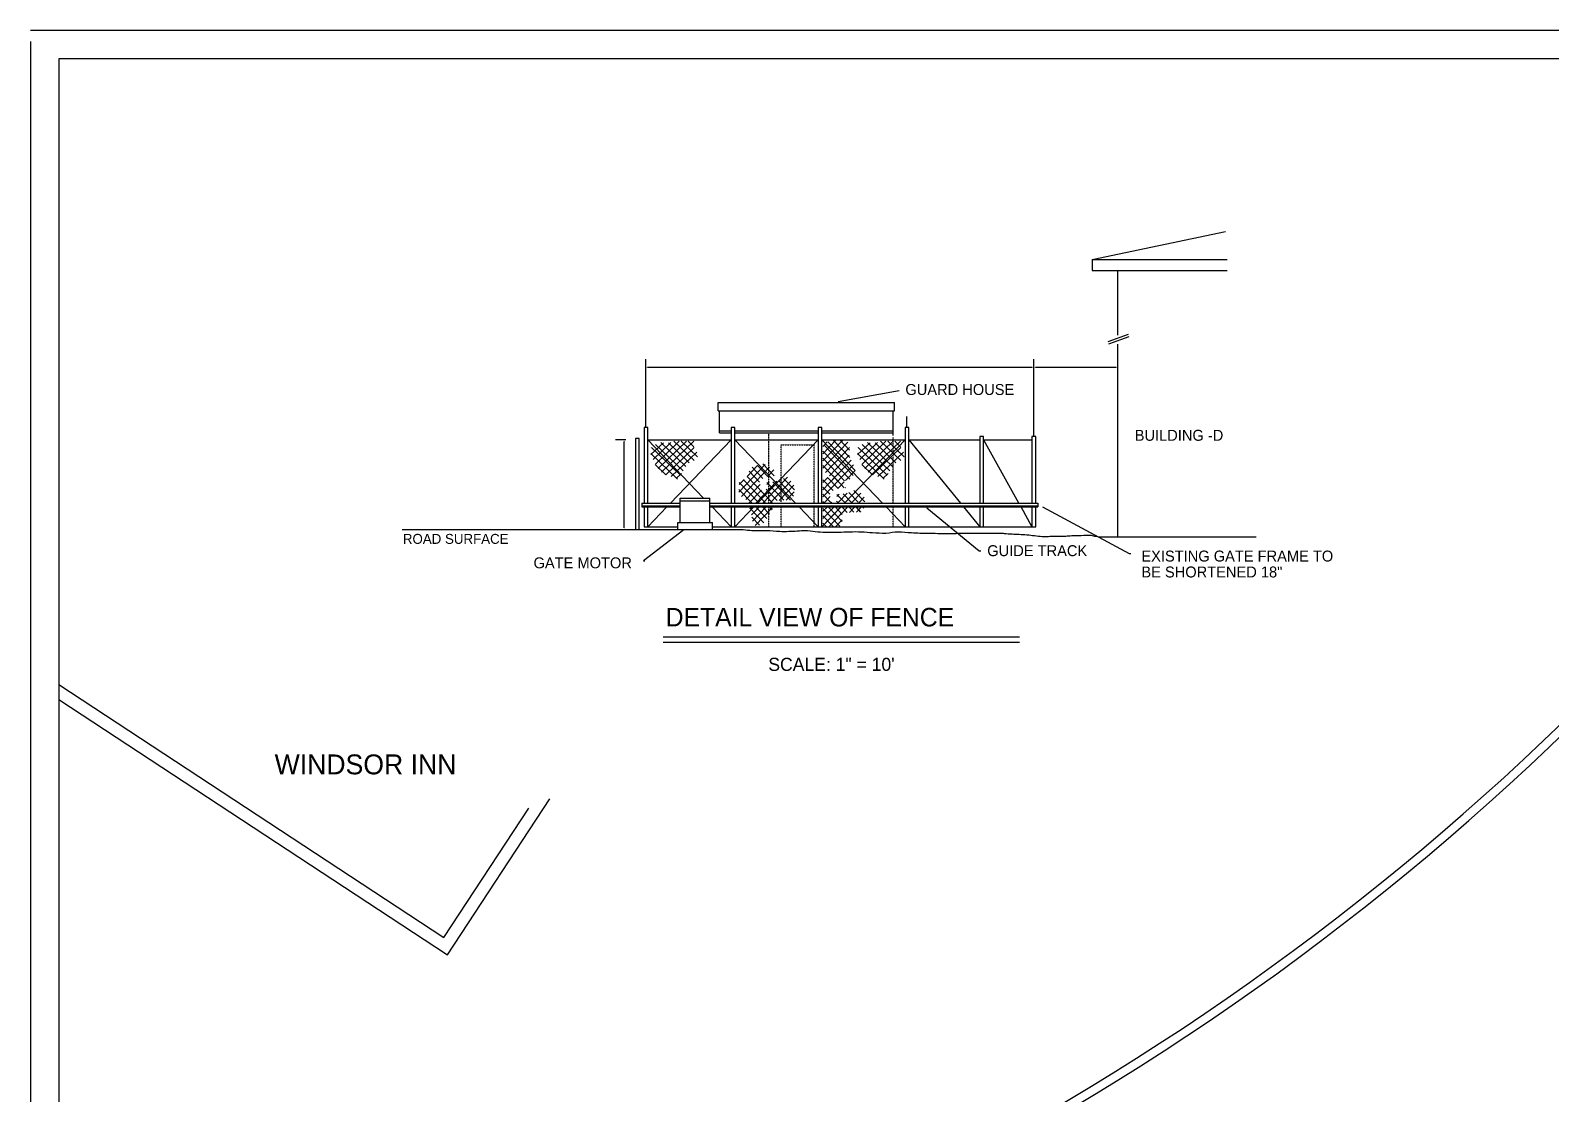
# Model space of a CAD drawing. Header units: inches. Extents: x -46627 to 16189, y -40789 to 47130.
# Drawn here: x 10068 to 11536, y 34285 to 35312 of the extents above; entities that cross this region are included whole.
import ezdxf
from ezdxf.enums import TextEntityAlignment as Align

# ---------------------------------------------------------------- set-up
doc = ezdxf.new("R2010")
doc.units = ezdxf.units.IN
doc.header["$MEASUREMENT"] = 0
doc.linetypes.add('HIDDEN', pattern=[0.375, 0.25, -0.125])
doc.layers.get('DEFPOINTS').update_dxf_attribs({"linetype": 'CONTINUOUS'})
for name, color, linetype in [('4', 7, 'CONTINUOUS'), ('42', 7, 'CONTINUOUS'), ('55', 7, 'CONTINUOUS'), ('6', 7, 'CONTINUOUS')]:
    doc.layers.add(name, color=color, linetype=linetype)
doc.styles.add('txt', font='TXT', dxfattribs={"height": 0.2})
doc.dimstyles.new('MSADIM', dxfattribs={"dimtxt": 1.5, "dimasz": 1.5, "dimexe": 0.75, "dimexo": 0.75, "dimgap": 0.75, "dimtad": 0, "dimdec": 3, "dimzin": 2, "dimdsep": 46, "dimtxsty": 'txt', "dimcen": 0.75, "dimse1": 1, "dimse2": 1, "dimadec": 0, "dimazin": 0, "dimtfac": 1, "dimtdec": 3, "dimtofl": 0, "dimtmove": 0, "dimatfit": 3, "dimfxl": 1, "dimtvp": 0.75, "dimtolj": 1, "dimtzin": 2, "dimarcsym": 0})

# ---------------------------------------------------------------- blocks, each defined once
blk = doc.blocks.new('*D218')
at = {"layer": '6', "color": 0, "linetype": 'Continuous', "lineweight": -2, "transparency": 16777216}
blk.add_line((10663.7116, 34986.7902), (11035.1116, 34986.7902), dxfattribs=at)
at = {"layer": '6', "color": 0, "linetype": 'Continuous', "transparency": 16777216}
for points in [[(10663.7116, 34986.5402), (10663.7116, 34987.0402), (10662.2116, 34986.7902)], [(11035.1116, 34986.5402), (11035.1116, 34987.0402), (11036.6116, 34986.7902)]]:
    blk.add_solid(points, dxfattribs=at)
at = {"layer": 'DEFPOINTS', "color": 0, "linetype": 'Continuous', "transparency": 16777216}
for p in [(10662.2116, 34994.3454), (11036.6116, 34994.3454), (11036.6116, 34986.7902)]:
    blk.add_point(p, dxfattribs=at)
at = {"layer": '6', "color": 0, "linetype": 'Continuous', "transparency": 16777216, "insert": (10849.411, 34986.6402), "char_height": 0.2, "attachment_point": 5, "rotation": 180, "style": 'txt'}
blk.add_mtext('\\A1;374.400', dxfattribs=at)
blk = doc.blocks.new('*D319')
at = {"layer": '6', "color": 0, "linetype": 'Continuous', "lineweight": -2, "transparency": 16777216}
blk.add_line((11038.1116, 34986.7902), (11115.9556, 34986.7902), dxfattribs=at)
at = {"layer": '6', "color": 0, "linetype": 'Continuous', "transparency": 16777216}
for points in [[(11038.1116, 34986.5402), (11038.1116, 34987.0402), (11036.6116, 34986.7902)], [(11115.9556, 34986.5402), (11115.9556, 34987.0402), (11117.4556, 34986.7902)]]:
    blk.add_solid(points, dxfattribs=at)
at = {"layer": 'DEFPOINTS', "color": 0, "linetype": 'Continuous', "transparency": 16777216}
for p in [(11036.6116, 34994.3454), (11117.4556, 34994.3454), (11117.4556, 34986.7902)]:
    blk.add_point(p, dxfattribs=at)
at = {"layer": '6', "color": 0, "linetype": 'Continuous', "transparency": 16777216, "insert": (11077.0342, 34986.6402), "char_height": 0.2, "attachment_point": 5, "rotation": 180, "style": 'txt'}
blk.add_mtext('\\A1;80.844', dxfattribs=at)
blk = doc.blocks.new('*D420')
at = {"layer": '6', "color": 0, "linetype": 'Continuous', "lineweight": -2, "transparency": 16777216}
blk.add_line((10641.4168, 34831.7334), (10641.4168, 34915.1334), dxfattribs=at)
at = {"layer": '6', "color": 0, "linetype": 'Continuous', "transparency": 16777216}
for points in [[(10641.6668, 34915.1334), (10641.1668, 34915.1334), (10641.4168, 34916.6334)], [(10641.6668, 34831.7334), (10641.1668, 34831.7334), (10641.4168, 34830.2334)]]:
    blk.add_solid(points, dxfattribs=at)
at = {"layer": 'DEFPOINTS', "color": 0, "linetype": 'Continuous', "transparency": 16777216}
for p in [(10632.7456, 34916.6334), (10641.4168, 34916.6334), (10632.7456, 34830.2334)]:
    blk.add_point(p, dxfattribs=at)
at = {"layer": '6', "color": 0, "linetype": 'Continuous', "transparency": 16777216, "insert": (10641.5668, 34873.4334), "char_height": 0.2, "attachment_point": 5, "rotation": 270, "style": 'txt'}
blk.add_mtext('\\A1;86.400', dxfattribs=at)

msp = doc.modelspace()

# ---------------------------------------------------------------- linework, layer by layer
at = {"layer": '4', "color": 1, "linetype": 'Continuous', "extrusion": (6.77217e-06, 8.19317e-06, 1)}
for radius in [2562.9895, 2571.3895]:
    msp.add_arc((9763.4132, 36484.7014, 0.3478), radius, 289.3699838, 327.1169171, dxfattribs=at)
at = {"layer": '42', "color": 7, "linetype": 'Continuous', "elevation": -0.006}
for points in [[(10095.5392, 34680.4158), (10467.3604, 34436.523), (10549.2652, 34561.389)], [(10095.5392, 34666.065), (10470.8128, 34419.9078), (10569.4552, 34570.2906)]]:
    msp.add_lwpolyline(points, dxfattribs=at)
at = {"layer": '55', "color": 7, "linetype": 'Continuous', "elevation": -0.0084}
for points in [[(10068.2344, 35300.769), (10068.2344, 33275.4438), (12541.3828, 33275.4438), (12541.3828, 35311.521), (10068.2344, 35311.521)], [(10095.5392, 35284.2162), (10095.5392, 33302.7486), (12514.078, 33302.7486), (12514.078, 35284.2162), (10095.5392, 35284.2162)]]:
    msp.add_lwpolyline(points, dxfattribs=at)
at = {"layer": '6', "color": 7, "linetype": 'Continuous'}
for p, q in [((11092.8508, 35090.4582, -0.0084), (11221.7536, 35117.607, -0.0084)), ((11092.8508, 35090.4582, -0.0084), (11223.2104, 35090.4582, -0.0084)), ((11092.8508, 35090.4582, -0.0084), (11092.8508, 35079.8922, -0.0084)), ((11092.8508, 35079.8922, -0.0084), (11223.2104, 35079.8922, -0.0084)), ((11117.4556, 35079.8922, -0.0084), (11117.4556, 35017.5018, -0.0084)), ((11108.2552, 35011.4898, -0.0084), (11127.9196, 35018.595, -0.0084)), ((11109.0532, 35009.1726, -0.0084), (11128.7176, 35016.2778, -0.0084)), ((11117.4556, 35008.7574, -0.0084), (11117.4556, 34822.9002, -0.0084)), ((10662.2116, 34928.6334, -0.0084), (10662.2116, 34994.3454, -0.0084)), ((11036.6116, 34919.9574, -0.0084), (11036.6116, 34994.3454, -0.0084)), ((10731.844, 34952.6334, -0.0084), (10902.3172, 34952.6334, -0.0084)), ((10731.844, 34944.645, -0.0084), (10731.844, 34952.6334, -0.0084)), ((10731.844, 34944.645, -0.0084), (10902.3172, 34944.645, -0.0084)), ((10733.4256, 34923.3126, -0.0084), (10733.4256, 34944.645, -0.0084)), ((10900.858, 34920.8754, -0.0084), (10900.858, 34944.645, -0.0084)), ((10902.3172, 34944.645, -0.0084), (10902.3172, 34952.6334, -0.0084)), ((10914.2116, 34928.6334, -0.0084), (10914.2116, 34939.1946, -0.0084)), ((10642.8064, 34916.6334, -0.0084), (10632.7456, 34916.6334, -0.0084)), ((10664.0116, 34916.6334, -0.0084), (10744.4116, 34916.6334, -0.0084)), ((10664.0116, 34916.6334, -0.0084), (10717.5904, 34860.6558, -0.0084)), ((10744.4116, 34916.6334, -0.0084), (10685.8336, 34855.4334, -0.0084)), ((10733.4256, 34925.3214, -0.0084), (10744.0336, 34925.3214, -0.0084)), ((10733.4256, 34923.3126, -0.0084), (10744.1392, 34923.3126, -0.0084)), ((10748.0116, 34916.6334, -0.0084), (10828.4116, 34916.6334, -0.0084)), ((10748.0116, 34916.6334, -0.0084), (10806.5884, 34855.4334, -0.0084)), ((10748.1436, 34925.3214, -0.0084), (10828.0144, 34925.3214, -0.0084)), ((10748.1436, 34923.3126, -0.0084), (10828.0144, 34923.3126, -0.0084)), ((10828.4116, 34916.6334, -0.0084), (10769.8336, 34855.4334, -0.0084)), ((10832.0116, 34916.6334, -0.0084), (10890.5884, 34855.4334, -0.0084)), ((10832.0116, 34916.6334, -0.0084), (10912.4116, 34916.6334, -0.0084)), ((10832.44, 34925.3214, -0.0084), (10900.858, 34925.3214, -0.0084)), ((10832.44, 34923.3126, -0.0084), (10900.858, 34923.3126, -0.0084)), ((10912.4116, 34916.6334, -0.0084), (10853.8336, 34855.4334, -0.0084)), ((10916.0116, 34916.6334, -0.0084), (10984.4116, 34916.6334, -0.0084)), ((10916.0116, 34916.6334, -0.0084), (10965.8464, 34855.4334, -0.0084)), ((10988.0116, 34916.6334, -0.0084), (11034.8116, 34916.6334, -0.0084)), ((10988.0116, 34916.6334, -0.0084), (11021.8852, 34855.8342, -0.0084)), ((10658.3152, 34855.4334, -0.0084), (10658.3152, 34851.8334, -0.0084)), ((10658.3152, 34855.4334, -0.0084), (10694.6884, 34855.4334, -0.0084)), ((10658.3152, 34853.0334, -0.0084), (10694.5792, 34853.0334, -0.0084)), ((10724.2924, 34853.0334, -0.0084), (11040.6556, 34853.0334, -0.0084)), ((10724.4016, 34855.4334, -0.0084), (10828.3996, 34855.4334, -0.0084)), ((10828.3996, 34855.4334, -0.0084), (11040.6556, 34855.4334, -0.0084)), ((11040.6556, 34855.4334, -0.0084), (11040.6556, 34851.8334, -0.0084)), ((10658.3152, 34851.8334, -0.0084), (10694.4688, 34851.8334, -0.0084)), ((10682.3896, 34851.8334, -0.0084), (10664.0116, 34832.6334, -0.0084)), ((10724.512, 34851.8334, -0.0084), (11040.6556, 34851.8334, -0.0084)), ((10726.0336, 34851.8334, -0.0084), (10744.4116, 34832.6334, -0.0084)), ((10766.3908, 34851.8334, -0.0084), (10748.0116, 34832.6334, -0.0084)), ((10810.0336, 34851.8334, -0.0084), (10828.4116, 34832.6334, -0.0084)), ((10849.9072, 34851.3306, -0.0084), (10832.0116, 34832.6334, -0.0084)), ((10894.0336, 34851.8334, -0.0084), (10912.4116, 34832.6334, -0.0084)), ((10968.7768, 34851.8334, -0.0084), (10984.4116, 34832.6334, -0.0084)), ((11024.2792, 34851.5382, -0.0084), (11034.8116, 34832.6334, -0.0084)), ((10426.9288, 34830.2334, -0.0084), (10660.858, 34830.2334, -0.0084)), ((10664.0116, 34832.6334, -0.0084), (10692.9088, 34832.6334, -0.0084)), ((10726.63, 34832.6334, -0.0084), (10744.4116, 34832.6334, -0.0084)), ((10748.0116, 34832.6334, -0.0084), (10828.4116, 34832.6334, -0.0084)), ((10832.0116, 34832.6334, -0.0084), (11034.8116, 34832.6334, -0.0084)), ((11117.4556, 34822.9002, -0.0084), (11251.0588, 34822.9002, -0.0084)), ((10678.8052, 34726.4034, -0.0072), (11022.886, 34726.4034, -0.0072)), ((10678.8052, 34721.3706, -0.0072), (11022.886, 34721.3706, -0.0072))]:
    msp.add_line(p, q, dxfattribs=at)
at = {"layer": '6', "color": 5, "linetype": 'Continuous'}
for p, q in [((10667.1268, 34902.2946, -0.0072), (10679.1796, 34913.829, -0.0072)), ((10669.1764, 34897.6122, -0.0072), (10686.3172, 34914.0186, -0.0072)), ((10671.226, 34892.9274, -0.0072), (10694.5012, 34915.2066, -0.0072)), ((10698.2956, 34886.6562, -0.0072), (10671.61, 34912.1994, -0.0072)), ((10674.1204, 34889.0538, -0.0072), (10701.4444, 34915.2066, -0.0072)), ((10700.914, 34890.7962, -0.0072), (10676.6596, 34914.009, -0.0072)), ((10677.2284, 34885.3842, -0.0072), (10708.3876, 34915.2066, -0.0072)), ((10703.938, 34894.545, -0.0072), (10684.066, 34913.5674, -0.0072)), ((10708.834, 34896.5034, -0.0072), (10689.1372, 34915.3578, -0.0072)), ((10711.93, 34900.1826, -0.0072), (10696.2364, 34915.2066, -0.0072)), ((10708.6204, 34909.9986, -0.0072), (10703.1772, 34915.2066, -0.0072)), ((10833.1228, 34896.2694, -0.0084), (10852.6144, 34916.6334, -0.0084)), ((10833.1228, 34903.2102, -0.0084), (10845.9724, 34916.6334, -0.0084)), ((10833.1228, 34910.1522, -0.0084), (10837.2988, 34914.5142, -0.0084)), ((10833.1228, 34889.3274, -0.0084), (10857.0772, 34914.3534, -0.0084)), ((10833.9316, 34911.843, -0.0084), (10862.242, 34882.2654, -0.0084)), ((10837.8052, 34914.7374, -0.0084), (10864.2148, 34887.147, -0.0084)), ((10842.6376, 34916.6334, -0.0084), (10858.8964, 34899.6462, -0.0084)), ((10849.2808, 34916.6334, -0.0084), (10858.7068, 34906.7838, -0.0084)), ((10866.5428, 34902.2946, -0.0072), (10878.5956, 34913.829, -0.0072)), ((10868.5924, 34897.6122, -0.0072), (10885.7332, 34914.0186, -0.0072)), ((10870.642, 34892.9274, -0.0072), (10893.9172, 34915.2066, -0.0072)), ((10897.7116, 34886.6562, -0.0072), (10871.026, 34912.1994, -0.0072)), ((10873.5364, 34889.0538, -0.0072), (10900.8604, 34915.2066, -0.0072)), ((10900.33, 34890.7962, -0.0072), (10876.0756, 34914.009, -0.0072)), ((10876.6444, 34885.3842, -0.0072), (10907.8036, 34915.2066, -0.0072)), ((10903.354, 34894.545, -0.0072), (10883.482, 34913.5674, -0.0072)), ((10908.25, 34896.5034, -0.0072), (10888.5532, 34915.3578, -0.0072)), ((10911.346, 34900.1826, -0.0072), (10895.6524, 34915.2066, -0.0072)), ((10908.0364, 34909.9986, -0.0072), (10902.5932, 34915.2066, -0.0072)), ((10666.9276, 34908.7458, -0.0072), (10667.1436, 34908.9522, -0.0072)), ((10692.6724, 34878.7506, -0.0072), (10666.9276, 34903.3938, -0.0072)), ((10695.6796, 34882.5162, -0.0072), (10667.6644, 34909.3314, -0.0072)), ((10681.5052, 34882.8354, -0.0072), (10708.882, 34909.0386, -0.0072)), ((10686.742, 34881.201, -0.0072), (10711.342, 34904.7474, -0.0072)), ((10833.1228, 34905.7458, -0.0084), (10859.182, 34878.519, -0.0084)), ((10833.1228, 34898.8062, -0.0084), (10853.9164, 34877.0814, -0.0084)), ((10835.674, 34885.0494, -0.0084), (10858.8868, 34909.3038, -0.0084)), ((10839.4228, 34882.0254, -0.0084), (10858.4452, 34901.8974, -0.0084)), ((10841.3812, 34877.1294, -0.0084), (10860.2356, 34896.8262, -0.0084)), ((10866.3436, 34908.7458, -0.0072), (10866.5596, 34908.9522, -0.0072)), ((10892.0884, 34878.7506, -0.0072), (10866.3436, 34903.3938, -0.0072)), ((10895.0956, 34882.5162, -0.0072), (10867.0804, 34909.3314, -0.0072)), ((10880.9212, 34882.8354, -0.0072), (10908.298, 34909.0386, -0.0072)), ((10886.158, 34881.201, -0.0072), (10910.758, 34904.7474, -0.0072)), ((10681.4548, 34882.8426, -0.0072), (10671.4492, 34892.421, -0.0072)), ((10691.602, 34879.209, -0.0072), (10696.6324, 34884.0234, -0.0072)), ((10751.83, 34865.9754, -0.0072), (10777.3996, 34892.6874, -0.0072)), ((10754.59, 34861.9194, -0.0072), (10781.6188, 34890.1554, -0.0072)), ((10759.8556, 34881.3018, -0.0072), (10769.9068, 34891.8018, -0.0072)), ((10761.862, 34886.2602, -0.0072), (10771.9804, 34875.6882, -0.0072)), ((10764.6748, 34890.2634, -0.0072), (10775.1364, 34879.3314, -0.0072)), ((10769.8564, 34891.7874, -0.0072), (10779.9772, 34881.213, -0.0072)), ((10775.0428, 34893.3138, -0.0072), (10785.9124, 34881.957, -0.0072)), ((10779.6676, 34881.1746, -0.0072), (10785.838, 34887.6234, -0.0072)), ((10787.2156, 34882.1202, -0.0072), (10787.3284, 34882.2378, -0.0072)), ((10833.1228, 34891.8618, -0.0084), (10849.6252, 34874.6214, -0.0084)), ((10842.8236, 34881.7254, -0.0084), (10853.6932, 34870.3686, -0.0084)), ((10845.0604, 34874.0334, -0.0084), (10862.7508, 34892.5134, -0.0084)), ((10854.8764, 34877.343, -0.0084), (10864.2196, 34887.1062, -0.0084)), ((10880.8708, 34882.8426, -0.0072), (10870.8652, 34892.421, -0.0072)), ((10891.018, 34879.209, -0.0072), (10896.0484, 34884.0234, -0.0072)), ((10751.9884, 34868.8074, -0.0072), (10764.3916, 34855.8486, -0.0072)), ((10752.2404, 34873.3458, -0.0072), (10757.1292, 34878.453, -0.0072)), ((10752.3508, 34875.3666, -0.0072), (10771.1116, 34855.767, -0.0072)), ((10756.3948, 34878.0858, -0.0072), (10777.2724, 34856.2734, -0.0072)), ((10758.538, 34859.0994, -0.0072), (10772.4532, 34873.6386, -0.0072)), ((10759.8868, 34881.3786, -0.0072), (10783.9924, 34856.1954, -0.0072)), ((10761.586, 34855.341, -0.0072), (10773.7444, 34868.0442, -0.0072)), ((10768.8004, 34855.9374, -0.0072), (10788.742, 34876.7706, -0.0072)), ((10775.4796, 34855.9746, -0.0072), (10798.9876, 34880.5338, -0.0072)), ((10778.3716, 34869.0114, -0.0072), (10788.8332, 34858.0794, -0.0072)), ((10778.8396, 34873.3698, -0.0072), (10781.1124, 34875.7434, -0.0072)), ((10778.8588, 34875.4434, -0.0072), (10795.2724, 34858.2954, -0.0072)), ((10782.3712, 34856.2326, -0.0072), (10801.9804, 34876.7202, -0.0072)), ((10784.7508, 34876.2282, -0.0072), (10801.7092, 34858.509, -0.0072)), ((10790.2852, 34877.3874, -0.0072), (10804.7452, 34862.2794, -0.0072)), ((10790.8468, 34858.1466, -0.0072), (10804.9756, 34872.9066, -0.0072)), ((10795.0876, 34879.3098, -0.0072), (10805.686, 34868.2386, -0.0072)), ((10833.1228, 34868.5026, -0.0084), (10845.1804, 34881.099, -0.0084)), ((10833.1228, 34875.4446, -0.0084), (10837.6876, 34880.2134, -0.0084)), ((10833.1228, 34861.563, -0.0084), (10849.3996, 34878.567, -0.0084)), ((10833.1228, 34877.9778, -0.0084), (10842.9172, 34867.743, -0.0084)), ((10833.1228, 34871.0358, -0.0084), (10839.7612, 34864.0998, -0.0084)), ((10837.6372, 34880.199, -0.0084), (10847.758, 34869.6246, -0.0084)), ((10847.4484, 34869.5862, -0.0084), (10853.6188, 34876.035, -0.0084)), ((10854.2788, 34855.8966, -0.0084), (10866.7684, 34868.9454, -0.0084)), ((10854.9964, 34870.5318, -0.0084), (10855.1092, 34870.6494, -0.0084)), ((10862.8684, 34867.7214, -0.0084), (10873.4668, 34856.6502, -0.0084)), ((10797.7108, 34858.3746, -0.0072), (10805.398, 34866.405, -0.0072)), ((10833.1228, 34864.0914, -0.0084), (10840.5244, 34856.3598, -0.0084)), ((10833.1228, 34857.1494, -0.0084), (10834.4884, 34855.7226, -0.0084)), ((10834.6708, 34856.2374, -0.0084), (10840.234, 34862.0502, -0.0084)), ((10840.7872, 34855.6842, -0.0084), (10841.5252, 34856.4558, -0.0084)), ((10846.1524, 34857.423, -0.0084), (10847.8048, 34855.6962, -0.0084)), ((10846.6204, 34861.7814, -0.0084), (10848.8932, 34864.155, -0.0084)), ((10846.6396, 34863.855, -0.0084), (10854.436, 34855.7094, -0.0084)), ((10848.1084, 34856.3922, -0.0084), (10856.5228, 34865.1822, -0.0084)), ((10852.5316, 34864.6398, -0.0084), (10860.7264, 34856.0778, -0.0084)), ((10858.066, 34865.799, -0.0084), (10867.0984, 34856.3622, -0.0084)), ((10860.7288, 34855.695, -0.0084), (10869.7612, 34865.1318, -0.0084)), ((10867.3168, 34855.6362, -0.0084), (10872.7564, 34861.3182, -0.0084)), ((10762.6948, 34850.6778, -0.0072), (10776.1084, 34836.6642, -0.0072)), ((10762.9084, 34849.7826, -0.0072), (10764.2956, 34851.231, -0.0072)), ((10764.2308, 34844.2218, -0.0072), (10771.42, 34851.7326, -0.0072)), ((10764.4948, 34841.8554, -0.0072), (10771.7332, 34834.293, -0.0072)), ((10765.0564, 34838.1426, -0.0072), (10778.0476, 34851.7158, -0.0072)), ((10767.6148, 34833.8754, -0.0072), (10783.9924, 34850.985, -0.0072)), ((10769.068, 34850.9634, -0.0072), (10778.8348, 34840.7586, -0.0072)), ((10775.0428, 34851.6606, -0.0072), (10781.5612, 34844.8506, -0.0072)), ((10781.9044, 34851.4338, -0.0072), (10783.9924, 34849.2522, -0.0072)), ((10833.1228, 34847.6766, -0.0084), (10837.0228, 34851.7506, -0.0084)), ((10833.1228, 34833.7938, -0.0084), (10850.1232, 34851.555, -0.0084)), ((10833.1228, 34840.737, -0.0084), (10843.3156, 34851.3858, -0.0084)), ((10833.1228, 34850.2062, -0.0084), (10849.342, 34833.2622, -0.0084)), ((10833.1228, 34843.2678, -0.0084), (10843.3276, 34832.6058, -0.0084)), ((10838.6296, 34832.6058, -0.0084), (10856.5816, 34851.3618, -0.0084)), ((10838.6908, 34851.333, -0.0084), (10851.7732, 34837.6638, -0.0084)), ((10845.1192, 34851.5586, -0.0084), (10851.7732, 34844.607, -0.0084)), ((10845.2728, 34832.6058, -0.0084), (10851.7732, 34839.3966, -0.0084)), ((10851.9988, 34851.3138, -0.0084), (10856.614, 34846.491, -0.0084)), ((10858.4164, 34851.5514, -0.0084), (10863.0532, 34846.707, -0.0084)), ((10858.6276, 34846.5582, -0.0084), (10863.178, 34851.3126, -0.0084)), ((10865.0884, 34851.519, -0.0084), (10869.49, 34846.9206, -0.0084)), ((10865.4916, 34846.7862, -0.0084), (10870.0252, 34851.5226, -0.0084)), ((10871.7244, 34851.5286, -0.0084), (10872.526, 34850.691, -0.0084)), ((10833.1228, 34836.3234, -0.0084), (10836.682, 34832.6058, -0.0084))]:
    msp.add_line(p, q, dxfattribs=at)
at = {"layer": '6', "color": 7, "linetype": 'HIDDEN'}
for p, q in [((10780.858, 34855.8882, -0.0084), (10780.858, 34922.703, -0.0084)), ((10792.858, 34911.7578, -0.0084), (10824.5944, 34911.7578, -0.0084)), ((10792.858, 34856.3298, -0.0084), (10792.858, 34911.7578, -0.0084)), ((10824.5944, 34856.0646, -0.0084), (10824.5944, 34911.7578, -0.0084)), ((10900.858, 34855.8006, -0.0084), (10900.858, 34919.0466, -0.0084)), ((10780.858, 34832.6334, -0.0084), (10780.858, 34851.6474, -0.0084)), ((10792.858, 34832.6334, -0.0084), (10792.858, 34851.2946, -0.0084)), ((10824.5944, 34832.9382, -0.0084), (10824.5944, 34851.3834, -0.0084)), ((10900.858, 34832.6334, -0.0084), (10900.858, 34851.6474, -0.0084))]:
    msp.add_line(p, q, dxfattribs=at)
at = {"layer": '6', "color": 1, "linetype": 'Continuous'}
for p, q in [((10695.286, 34836.8322, -0.0084), (10695.286, 34860.1998, -0.0084)), ((10695.286, 34860.1998, -0.0084), (10724.086, 34860.1998, -0.0084)), ((10695.286, 34857.8466, -0.0084), (10724.086, 34857.8466, -0.0084)), ((10724.086, 34836.8322, -0.0084), (10724.086, 34860.1998, -0.0084)), ((10692.9088, 34836.8322, -0.0084), (10726.63, 34836.8322, -0.0084)), ((10692.9088, 34830.2334, -0.0084), (10692.9088, 34836.8322, -0.0084)), ((10726.63, 34830.2334, -0.0084), (10726.63, 34836.8322, -0.0084))]:
    msp.add_line(p, q, dxfattribs=at)
at = {"layer": '6', "color": 253, "linetype": 'Continuous'}
msp.add_line((10660.858, 34830.2334, -0.0084), (10732.858, 34830.2334, -0.0084), dxfattribs=at)
at = {"layer": '6', "color": 7, "linetype": 'Continuous', "elevation": -0.0084}
for points in [[(10664.0116, 34855.4334), (10664.0116, 34928.6334), (10660.4116, 34928.6334), (10660.4116, 34855.4334)], [(10748.0116, 34855.599), (10748.0116, 34928.6334), (10744.4116, 34928.6334), (10744.4116, 34855.599)], [(10832.0116, 34855.4334), (10832.0116, 34928.6334), (10828.4116, 34928.6334), (10828.4116, 34855.4334)], [(10916.0116, 34855.4334), (10916.0116, 34928.6334), (10912.4116, 34928.6334), (10912.4116, 34855.4334)], [(10655.7076, 34830.2334), (10655.7076, 34917.8334), (10652.1076, 34917.8334), (10652.1076, 34830.2334)], [(10988.0116, 34855.4334), (10988.0116, 34919.9574), (10984.4116, 34919.9574), (10984.4116, 34855.4334)], [(11038.4116, 34855.4334), (11038.4116, 34919.9574), (11034.8116, 34919.9574), (11034.8116, 34855.4334)], [(10660.4116, 34851.8334), (10660.4116, 34832.6334), (10664.0116, 34832.6334), (10664.0116, 34851.8334)], [(10744.4116, 34851.6018), (10744.4116, 34832.6334), (10748.0116, 34832.6334), (10748.0116, 34851.6558)], [(10828.4116, 34851.8334), (10828.4116, 34832.6334), (10832.0116, 34832.6334), (10832.0116, 34851.8334)], [(10912.4116, 34851.8334), (10912.4116, 34832.6334), (10916.0116, 34832.6334), (10916.0116, 34851.8334)], [(10984.4116, 34851.8334), (10984.4116, 34832.6334), (10988.0116, 34832.6334), (10988.0116, 34851.8334)], [(11034.8116, 34851.8334), (11034.8116, 34832.6334), (11038.4116, 34832.6334), (11038.4116, 34851.8334)]]:
    msp.add_lwpolyline(points, dxfattribs=at)
at = {"layer": '6', "color": 3, "linetype": 'Continuous'}
msp.add_open_spline([(10732.858, 34830.2334, -0.0084), (10740.6556, 34830.153, -0.0084), (10748.4532, 34830.0726, -0.0084), (10756.2508, 34829.9922, -0.0084), (10759.0196, 34829.9637, -0.0084), (10761.7515, 34829.2809, -0.0084), (10764.5164, 34829.1654, -0.0084), (10769.1935, 34828.97, -0.0084), (10773.8913, 34829.3485, -0.0084), (10778.5684, 34829.1654, -0.0084), (10782.8418, 34828.9981, -0.0084), (10787.1045, 34828.459, -0.0084), (10791.3808, 34828.3386, -0.0084), (10794.2717, 34828.2572, -0.0084), (10797.1695, 34828.2572, -0.0084), (10800.0604, 34828.3386, -0.0084), (10805.5738, 34828.4938, -0.0084), (10811.081, 34828.9689, -0.0084), (10816.5928, 34829.1654, -0.0084), (10817.1434, 34829.185, -0.0084), (10817.6959, 34829.1916, -0.0084), (10818.2464, 34829.1654, -0.0084), (10821.5746, 34829.0072, -0.0084), (10824.8391, 34828.1393, -0.0084), (10828.1656, 34827.9246, -0.0084), (10831.3317, 34827.7202, -0.0084), (10834.4997, 34827.5552, -0.0084), (10837.6708, 34827.5106, -0.0084), (10841.1149, 34827.4622, -0.0084), (10844.561, 34827.4402, -0.0084), (10848.004, 34827.5106, -0.0084), (10851.5872, 34827.5838, -0.0084), (10855.1675, 34827.8327, -0.0084), (10858.75, 34827.9246, -0.0084), (10862.6053, 34828.0235, -0.0084), (10866.4679, 34828.062, -0.0084), (10870.3228, 34827.9246, -0.0084), (10873.9125, 34827.7967, -0.0084), (10877.4827, 34827.3156, -0.0084), (10881.0676, 34827.0978, -0.0084), (10885.332, 34826.8387, -0.0084), (10889.618, 34826.7006, -0.0084), (10893.88, 34826.6838, -0.0084), (10897.8866, 34826.668, -0.0084), (10901.8598, 34828.1295, -0.0084), (10905.8668, 34827.9246, -0.0084), (10910.1359, 34827.7062, -0.0084), (10914.4063, 34827.3351, -0.0084), (10918.6792, 34827.0978, -0.0084), (10921.2963, 34826.9524, -0.0084), (10923.9126, 34826.7895, -0.0084), (10926.532, 34826.6838, -0.0084), (10929.6981, 34826.556, -0.0084), (10932.8703, 34826.7543, -0.0084), (10936.0372, 34826.6838, -0.0084), (10939.6201, 34826.6041, -0.0084), (10943.1994, 34826.3268, -0.0084), (10946.7832, 34826.2698, -0.0084), (10950.5019, 34826.2107, -0.0084), (10954.2233, 34826.2107, -0.0084), (10957.942, 34826.2698, -0.0084), (10963.0402, 34826.3508, -0.0084), (10968.1353, 34826.6838, -0.0084), (10973.2348, 34826.6838, -0.0084), (10974.3368, 34826.6838, -0.0084), (10975.4388, 34826.6838, -0.0084), (10976.5408, 34826.6838, -0.0084), (10980.674, 34826.6838, -0.0084), (10984.8072, 34826.6838, -0.0084), (10988.9404, 34826.6838, -0.0084), (10991.8336, 34826.6838, -0.0084), (10994.7268, 34826.6838, -0.0084), (10997.62, 34826.6838, -0.0084), (11000.5132, 34826.6838, -0.0084), (11003.4064, 34826.6838, -0.0084), (11006.2996, 34826.6838, -0.0084), (11006.8674, 34826.6838, -0.0084), (11007.3853, 34826.3039, -0.0084), (11007.952, 34826.2698, -0.0084), (11010.5682, 34826.1125, -0.0084), (11013.1887, 34826.0198, -0.0084), (11015.8048, 34825.857, -0.0084), (11018.0092, 34825.7198, -0.0084), (11020.2135, 34825.5786, -0.0084), (11022.418, 34825.443, -0.0084), (11024.8967, 34825.2905, -0.0084), (11027.3779, 34825.176, -0.0084), (11029.8568, 34825.0302, -0.0084), (11034.8382, 34824.7371, -0.0084), (11039.7571, 34823.6866, -0.0084), (11044.7368, 34823.3754, -0.0084), (11046.2487, 34823.2809, -0.0084), (11047.7699, 34823.3097, -0.0084), (11049.2824, 34823.3754, -0.0084), (11051.2126, 34823.4593, -0.0084), (11053.1351, 34823.7894, -0.0084), (11055.0688, 34823.7894, -0.0084), (11057.5488, 34823.7894, -0.0084), (11060.0288, 34823.7894, -0.0084), (11062.5088, 34823.7894, -0.0084), (11064.024, 34823.7894, -0.0084), (11065.5392, 34823.7894, -0.0084), (11067.0544, 34823.7894, -0.0084), (11067.1924, 34823.7894, -0.0084), (11067.3304, 34823.7894, -0.0084), (11067.4684, 34823.7894, -0.0084), (11069.4021, 34823.7894, -0.0084), (11071.3223, 34824.1529, -0.0084), (11073.2548, 34824.2022, -0.0084), (11074.4937, 34824.2338, -0.0084), (11075.7347, 34824.1706, -0.0084), (11076.9736, 34824.2022, -0.0084), (11080.4463, 34824.2908, -0.0084), (11083.9175, 34824.5033, -0.0084), (11087.3896, 34824.6162, -0.0084), (11088.4912, 34824.652, -0.0084), (11089.5959, 34824.6992, -0.0084), (11090.6968, 34824.6162, -0.0084), (11092.2347, 34824.5003, -0.0084), (11093.7185, 34824.0153, -0.0084), (11095.2424, 34823.7894, -0.0084), (11097.4408, 34823.4636, -0.0084), (11099.634, 34822.9614, -0.0084), (11101.8556, 34822.9614, -0.0084), (11103.2332, 34822.9614, -0.0084), (11104.6108, 34822.9614, -0.0084), (11105.9884, 34822.9614, -0.0084), (11107.6416, 34822.9614, -0.0084), (11109.2948, 34822.9614, -0.0084), (11110.948, 34822.9614, -0.0084), (11113.1173, 34822.9614, -0.0084), (11115.2931, 34823.0963, -0.0084), (11117.4556, 34822.9074, -0.0084)], degree=3, knots=[0, 0, 0, 0, 0.06071998, 0.06071998, 0.06071998, 0.08228067, 0.08228067, 0.08228067, 0.118753081, 0.118753081, 0.118753081, 0.15207724, 0.15207724, 0.15207724, 0.174605417, 0.174605417, 0.174605417, 0.217569412, 0.217569412, 0.217569412, 0.221861383, 0.221861383, 0.221861383, 0.247807629, 0.247807629, 0.247807629, 0.272502066, 0.272502066, 0.272502066, 0.299322214, 0.299322214, 0.299322214, 0.327234488, 0.327234488, 0.327234488, 0.357272057, 0.357272057, 0.357272057, 0.385242969, 0.385242969, 0.385242969, 0.418515315, 0.418515315, 0.418515315, 0.449793675, 0.449793675, 0.449793675, 0.483117834, 0.483117834, 0.483117834, 0.503528331, 0.503528331, 0.503528331, 0.528199378, 0.528199378, 0.528199378, 0.556111653, 0.556111653, 0.556111653, 0.585074672, 0.585074672, 0.585074672, 0.62478216, 0.62478216, 0.62478216, 0.633362988, 0.633362988, 0.633362988, 0.665546542, 0.665546542, 0.665546542, 0.688074719, 0.688074719, 0.688074719, 0.710602895, 0.710602895, 0.710602895, 0.715024315, 0.715024315, 0.715024315, 0.735434647, 0.735434647, 0.735434647, 0.752633019, 0.752633019, 0.752633019, 0.771970365, 0.771970365, 0.771970365, 0.81082997, 0.81082997, 0.81082997, 0.822628219, 0.822628219, 0.822628219, 0.837685395, 0.837685395, 0.837685395, 0.85699615, 0.85699615, 0.85699615, 0.868794399, 0.868794399, 0.868794399, 0.869868949, 0.869868949, 0.869868949, 0.884925903, 0.884925903, 0.884925903, 0.894578166, 0.894578166, 0.894578166, 0.92163457, 0.92163457, 0.92163457, 0.930218512, 0.930218512, 0.930218512, 0.94221034, 0.94221034, 0.94221034, 0.959509125, 0.959509125, 0.959509125, 0.970235938, 0.970235938, 0.970235938, 0.983108737, 0.983108737, 0.983108737, 1, 1, 1, 1], dxfattribs=at)

# ---------------------------------------------------------------- texts
at = {"layer": '6', "color": 7, "linetype": 'Continuous', "style": 'txt'}
for s, height, p in [('GUARD HOUSE', 10.56, (10912.642, 34965.141, -0.0084)), ('BUILDING -D', 10.56, (11133.9808, 34920.9606, -0.0084)), ('ROAD SURFACE', 9.6, (10427.6944, 34821.0474, -0.0084)), ('GUIDE TRACK', 10.56, (10991.6596, 34809.6558, -0.0084)), ('EXISTING GATE FRAME TO', 10.56, (11140.42, 34804.4694, -0.0084)), ('GATE MOTOR', 10.56, (10553.8048, 34797.921, -0.0084)), ('BE SHORTENED 18"', 10.56, (11140.42, 34789.1094, -0.0084)), ('DETAIL VIEW OF FENCE', 17.8416, (10681.3384, 34745.517, -0.0072)), ('SCALE: 1" = 10\'', 12.672, (10780.39, 34700.0094, -0.0072)), ('WINDSOR INN', 19.2, (10303.9408, 34603.4946, -0.0084))]:
    msp.add_text(s, height=height, dxfattribs=at).set_placement(p, align=Align.MIDDLE_LEFT)

# ---------------------------------------------------------------- dimensions: what is measured, and where the dimension line sits
at = {"layer": '6', "color": 7, "linetype": 'Continuous'}
for base, p1, p2, angle, picture, middle in [((11036.6116, 34986.7902, -0.0084), (10662.2116, 34994.3454, -0.0084), (11036.6116, 34994.3454, -0.0084), 180, '*D218', (10849.411, 34986.7902, -0.0084)), ((11117.4556, 34986.7902, -0.0084), (11036.6116, 34994.3454, -0.0084), (11117.4556, 34994.3454, -0.0084), 180, '*D319', (11077.0342, 34986.7902, -0.0084)), ((10641.4168, 34916.6334, -0.0084), (10632.7456, 34830.2334, -0.0084), (10632.7456, 34916.6334, -0.0084), 90, '*D420', (10641.4168, 34873.4334, -0.0084))]:
    dim = msp.add_linear_dim(base=base, p1=p1, p2=p2, angle=angle, dimstyle='MSADIM', dxfattribs=at)
    dim.commit()
    dim.dimension.update_dxf_attribs({"geometry": picture, "text_midpoint": middle, "dimtype": 160})

# ---------------------------------------------------------------- leaders
at = {"layer": '6', "color": 7, "linetype": 'Continuous', "annotation_type": 0, "has_hookline": 1, "hookline_direction": 0}
for points in [[(10847.9356, 34953.519, -0.0084), (10906.624, 34964.145, -0.0084)], [(10933.2208, 34851.1254, -0.0084), (10983.9988, 34809.4926, -0.0084), (10985.4988, 34809.4926, -0.0084)], [(11044.9984, 34852.0662, -0.006), (11128.7848, 34806.7926, -0.006), (11130.2848, 34806.7926, -0.006)], [(10698.8116, 34829.9226, -0.0084), (10659.8632, 34799.7222, -0.0084), (10661.3632, 34799.7222, -0.0084)]]:
    msp.add_leader(points, dimstyle='MSADIM', dxfattribs=at)

doc.saveas('drawing.dxf')
